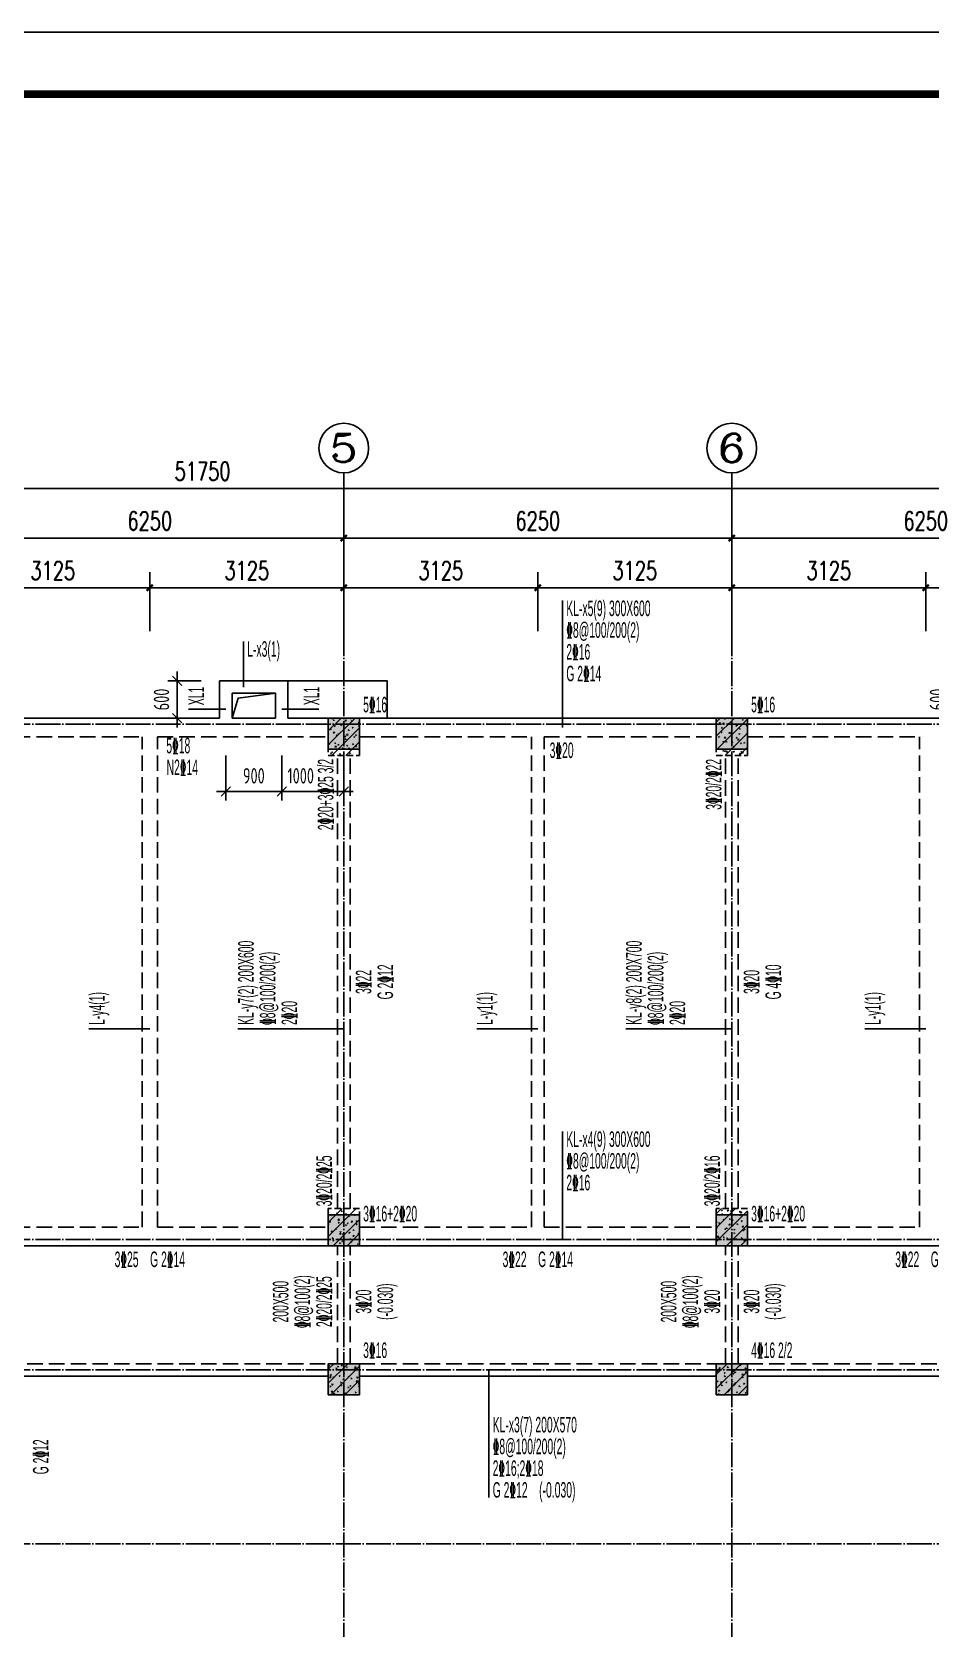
# Model space of a CAD drawing. Extents: x -441005 to 725361, y -182459 to 319313.
# Drawn here: x 318079 to 332557, y 70200 to 96050 of the extents above; entities that cross this region are included whole.
import ezdxf
from ezdxf.enums import TextEntityAlignment as Align

# ---------------------------------------------------------------- set-up
doc = ezdxf.new("R2010")
doc.units = 0
doc.header["$LTSCALE"] = 100
for name, pattern in [('DASHED', [0.75, 0.5, -0.25]), ('DASHEDX2', [1.5, 1, -0.5]), ('DOTE', [2.42, 2, -0.2, 0.02, -0.2]), ('HIDDEN', [7, 5, -2])]:
    doc.linetypes.add(name, pattern=pattern)
doc.layers.get('0').update_dxf_attribs({"linetype": 'CONTINUOUS'})
doc.layers.get('Defpoints').update_dxf_attribs({"linetype": 'CONTINUOUS'})
for name, color, linetype in [('AXIS', 3, 'CONTINUOUS'), ('AXIS_TEXT', 7, 'CONTINUOUS'), ('BEAM', 4, 'DASHED'), ('BEAM_CON', 4, 'CONTINUOUS'), ('B挑板&檐线', 6, 'CONTINUOUS'), ('COLU', 7, 'CONTINUOUS'), ('DOTE', 8, 'DOTE'), ('D洞口边线', 6, 'CONTINUOUS'), ('图框', 7, 'CONTINUOUS'), ('尺寸标注', 3, 'CONTINUOUS'), ('梁平法1', 3, 'CONTINUOUS'), ('梁平法2', 8, 'CONTINUOUS')]:
    doc.layers.add(name, color=color, linetype=linetype)
doc.styles.add('_TCH_AXIS', font='COMPLEX', dxfattribs={"bigfont": 'GBCBIG'})
doc.styles.add('_TCH_DIM_T3', font='simplex_.ttf', dxfattribs={"width": 0.705882, "bigfont": 'GBCBIG'})
doc.styles.add('COMPLEX', font='COMPLEX')
doc.styles.add('DIM_FONT', font='tssdeng.shx', dxfattribs={"width": 0.7, "bigfont": '1.shx'})
doc.styles.get("Standard").update_dxf_attribs({"font": 'tssdeng.shx', "bigfont": '1.shx'})
doc.styles.add('梁平法', font='xxxxx.shx', dxfattribs={"bigfont": 'dxfs.shx'})
doc.dimstyles.new('_TCH_ARCH&&100', dxfattribs={"dimtxt": 297.5, "dimasz": 100, "dimexe": 250, "dimexo": 300, "dimgap": 126.25, "dimtad": 1, "dimdec": 0, "dimzin": 0, "dimdsep": 46, "dimtxsty": '_TCH_DIM_T3', "dimblk": 'ARCHTICK', "dimcen": 0.09, "dimclrt": 7, "dimazin": 2, "dimtfac": 1, "dimtdec": 0, "dimtix": 1, "dimtmove": 2, "dimatfit": 3, "dimfxl": 0, "dimtolj": 1, "dimtzin": 0, "dimarcsym": 0})
doc.dimstyles.new('axis', dxfattribs={"dimtxt": 300, "dimasz": 1, "dimexe": 250, "dimexo": 300, "dimgap": 150, "dimtad": 1, "dimdec": 0, "dimzin": 0, "dimdsep": 46, "dimtxsty": 'Standard', "dimblk": '_DIMX', "dimcen": 0.09, "dimse1": 1, "dimse2": 1, "dimclrt": 7, "dimadec": 1, "dimazin": 0, "dimtfac": 1, "dimtdec": 0, "dimtix": 1, "dimtmove": 2, "dimatfit": 3, "dimfxl": 0, "dimtolj": 1, "dimtzin": 0, "dimarcsym": 0})
pattern_1 = [(50, (294850, 0), (143.45204, -12.55043), [15, -165]), (355, (294850, 0), (-27.75027, 150.43843), [12, -132]), (100.4514, (294861.95, -1.05), (115.70188, 137.8879), [12.74804, -140.22842]), (46.1842, (294850, 40), (213.4482, -33.1038), [22.5, -247.5]), (96.6356, (294867.79, 37.24), (186.93254, 194.82357), [19.12206, -210.3426]), (351.1842, (294850, 40), (186.9324, 194.8237), [18, -198]), (21, (294870, 30), (119.38141, -80.52378), [15, -165]), (326, (294870, 30), (48.66307, 145.03), [12, -132]), (71.4514, (294879.95, 23.29), (168.04453, 64.5061), [12.74804, -140.22842]), (45, (294850, 0), (-113.13708, 113.13708), [])]
pattern_2 = [(50, (294850, -100), (143.45204, -12.55043), [15, -165]), (355, (294850, -100), (-27.75027, 150.43843), [12, -132]), (100.4514, (294861.95, -101.05), (115.70188, 137.8879), [12.74804, -140.22842]), (46.1842, (294850, -60), (213.4482, -33.1038), [22.5, -247.5]), (96.6356, (294867.79, -62.76), (186.93254, 194.8236), [19.12206, -210.3426]), (351.1842, (294850, -60), (186.9324, 194.8237), [18, -198]), (21, (294870, -70), (119.38141, -80.52378), [15, -165]), (326, (294870, -70), (48.66307, 145.03), [12, -132]), (71.4514, (294879.95, -76.71), (168.04453, 64.5061), [12.74804, -140.22842]), (45, (294850, -100), (-113.1371, 113.1371), [])]

# ---------------------------------------------------------------- blocks, each defined once
blk = doc.blocks.new('A2+1_2')
at = {"layer": '图框'}
blk.add_lwpolyline([(0, 0), (89100, 0), (89100, 42000), (0, 42000)], close=True, dxfattribs=at)
at = {"layer": '图框', "const_width": 120}
blk.add_lwpolyline([(2500, 1000), (88100, 1000), (88100, 41000), (2500, 41000)], close=True, dxfattribs=at)
blk = doc.blocks.new('_AXISO')
blk.add_circle((0, 0), 0.5)
at = {"layer": 'AXIS_TEXT', "style": 'COMPLEX', "width": 1.041667}
blk.add_attdef('A', text='', height=0.56, dxfattribs=at).set_placement((-0.25, -0.28), (0.25, -0.28), align=Align.FIT)
blk = doc.blocks.new('_ArchTick')
at = {"color": 0, "linetype": 'ByBlock', "const_width": 0.4}
blk.add_lwpolyline([(-0.5, -0.5), (0.5, 0.5)], dxfattribs=at)
blk = doc.blocks.new('*D2545')
at = {"layer": 'AXIS', "color": 0, "lineweight": -2}
for p, q in [((316850, 86400), (316850, 88150)), ((323100, 86400), (323100, 88150)), ((316850, 87900), (323100, 87900))]:
    blk.add_line(p, q, dxfattribs=at)
at = {"layer": 'Defpoints', "color": 0}
for p in [(323100, 87900), (316850, 86400), (323100, 86400)]:
    blk.add_point(p, dxfattribs=at)
at = {"layer": 'AXIS', "color": 0, "lineweight": -2, "xscale": 100, "yscale": 100, "zscale": 100, "rotation": 180}
blk.add_blockref('_ArchTick', (316850, 87900), dxfattribs=at)
at = {"layer": 'AXIS', "color": 0, "lineweight": -2, "xscale": 100, "yscale": 100, "zscale": 100}
blk.add_blockref('_ArchTick', (323100, 87900), dxfattribs=at)
at = {"layer": 'AXIS', "color": 7, "insert": (319975, 88176), "char_height": 297.5, "attachment_point": 5, "style": '_TCH_DIM_T3'}
blk.add_mtext('\\A1;6250', dxfattribs=at)
blk = doc.blocks.new('*D2546')
at = {"layer": 'AXIS', "color": 0, "lineweight": -2}
for p, q in [((323100, 86400), (323100, 88150)), ((329350, 86400), (329350, 88150)), ((323100, 87900), (329350, 87900))]:
    blk.add_line(p, q, dxfattribs=at)
at = {"layer": 'Defpoints', "color": 0}
for p in [(329350, 87900), (323100, 86400), (329350, 86400)]:
    blk.add_point(p, dxfattribs=at)
at = {"layer": 'AXIS', "color": 0, "lineweight": -2, "xscale": 100, "yscale": 100, "zscale": 100, "rotation": 180}
blk.add_blockref('_ArchTick', (323100, 87900), dxfattribs=at)
at = {"layer": 'AXIS', "color": 0, "lineweight": -2, "xscale": 100, "yscale": 100, "zscale": 100}
blk.add_blockref('_ArchTick', (329350, 87900), dxfattribs=at)
at = {"layer": 'AXIS', "color": 7, "insert": (326225, 88176), "char_height": 297.5, "attachment_point": 5, "style": '_TCH_DIM_T3'}
blk.add_mtext('\\A1;6250', dxfattribs=at)
blk = doc.blocks.new('*D2547')
at = {"layer": 'AXIS', "color": 0, "lineweight": -2}
for p, q in [((329350, 86400), (329350, 88150)), ((335600, 86400), (335600, 88150)), ((329350, 87900), (335600, 87900))]:
    blk.add_line(p, q, dxfattribs=at)
at = {"layer": 'Defpoints', "color": 0}
for p in [(335600, 87900), (329350, 86400), (335600, 86400)]:
    blk.add_point(p, dxfattribs=at)
at = {"layer": 'AXIS', "color": 0, "lineweight": -2, "xscale": 100, "yscale": 100, "zscale": 100, "rotation": 180}
blk.add_blockref('_ArchTick', (329350, 87900), dxfattribs=at)
at = {"layer": 'AXIS', "color": 0, "lineweight": -2, "xscale": 100, "yscale": 100, "zscale": 100}
blk.add_blockref('_ArchTick', (335600, 87900), dxfattribs=at)
at = {"layer": 'AXIS', "color": 7, "insert": (332475, 88176), "char_height": 297.5, "attachment_point": 5, "style": '_TCH_DIM_T3'}
blk.add_mtext('\\A1;6250', dxfattribs=at)
blk = doc.blocks.new('*D2549')
at = {"layer": 'AXIS', "color": 0, "lineweight": -2}
for p, q in [((294950, 86400), (294950, 88950)), ((346700, 86400), (346700, 88950)), ((294950, 88700), (346700, 88700))]:
    blk.add_line(p, q, dxfattribs=at)
at = {"layer": 'Defpoints', "color": 0}
for p in [(346700, 88700), (294950, 86400), (346700, 86400)]:
    blk.add_point(p, dxfattribs=at)
at = {"layer": 'AXIS', "color": 0, "lineweight": -2, "xscale": 100, "yscale": 100, "zscale": 100, "rotation": 180}
blk.add_blockref('_ArchTick', (294950, 88700), dxfattribs=at)
at = {"layer": 'AXIS', "color": 0, "lineweight": -2, "xscale": 100, "yscale": 100, "zscale": 100}
blk.add_blockref('_ArchTick', (346700, 88700), dxfattribs=at)
at = {"layer": 'AXIS', "color": 7, "insert": (320825, 88976), "char_height": 297.5, "attachment_point": 5, "style": '_TCH_DIM_T3'}
blk.add_mtext('\\A1;51750', dxfattribs=at)
blk = doc.blocks.new('*D2555')
at = {"layer": 'AXIS', "color": 0, "lineweight": -2}
for p, q in [((316850, 86400), (316850, 87350)), ((319975, 86400), (319975, 87350)), ((316850, 87100), (319975, 87100))]:
    blk.add_line(p, q, dxfattribs=at)
at = {"layer": 'Defpoints', "color": 0}
for p in [(319975, 87100), (316850, 86400), (319975, 86400)]:
    blk.add_point(p, dxfattribs=at)
at = {"layer": 'AXIS', "color": 0, "lineweight": -2, "xscale": 100, "yscale": 100, "zscale": 100, "rotation": 180}
blk.add_blockref('_ArchTick', (316850, 87100), dxfattribs=at)
at = {"layer": 'AXIS', "color": 0, "lineweight": -2, "xscale": 100, "yscale": 100, "zscale": 100}
blk.add_blockref('_ArchTick', (319975, 87100), dxfattribs=at)
at = {"layer": 'AXIS', "color": 7, "insert": (318412, 87376), "char_height": 297.5, "attachment_point": 5, "style": '_TCH_DIM_T3'}
blk.add_mtext('\\A1;3125', dxfattribs=at)
blk = doc.blocks.new('*D2556')
at = {"layer": 'AXIS', "color": 0, "lineweight": -2}
for p, q in [((319975, 86400), (319975, 87350)), ((323100, 86400), (323100, 87350)), ((319975, 87100), (323100, 87100))]:
    blk.add_line(p, q, dxfattribs=at)
at = {"layer": 'Defpoints', "color": 0}
for p in [(323100, 87100), (319975, 86400), (323100, 86400)]:
    blk.add_point(p, dxfattribs=at)
at = {"layer": 'AXIS', "color": 0, "lineweight": -2, "xscale": 100, "yscale": 100, "zscale": 100, "rotation": 180}
blk.add_blockref('_ArchTick', (319975, 87100), dxfattribs=at)
at = {"layer": 'AXIS', "color": 0, "lineweight": -2, "xscale": 100, "yscale": 100, "zscale": 100}
blk.add_blockref('_ArchTick', (323100, 87100), dxfattribs=at)
at = {"layer": 'AXIS', "color": 7, "insert": (321537, 87376), "char_height": 297.5, "attachment_point": 5, "style": '_TCH_DIM_T3'}
blk.add_mtext('\\A1;3125', dxfattribs=at)
blk = doc.blocks.new('*D2557')
at = {"layer": 'AXIS', "color": 0, "lineweight": -2}
for p, q in [((323100, 86400), (323100, 87350)), ((326225, 86400), (326225, 87350)), ((323100, 87100), (326225, 87100))]:
    blk.add_line(p, q, dxfattribs=at)
at = {"layer": 'Defpoints', "color": 0}
for p in [(326225, 87100), (323100, 86400), (326225, 86400)]:
    blk.add_point(p, dxfattribs=at)
at = {"layer": 'AXIS', "color": 0, "lineweight": -2, "xscale": 100, "yscale": 100, "zscale": 100, "rotation": 180}
blk.add_blockref('_ArchTick', (323100, 87100), dxfattribs=at)
at = {"layer": 'AXIS', "color": 0, "lineweight": -2, "xscale": 100, "yscale": 100, "zscale": 100}
blk.add_blockref('_ArchTick', (326225, 87100), dxfattribs=at)
at = {"layer": 'AXIS', "color": 7, "insert": (324662, 87376), "char_height": 297.5, "attachment_point": 5, "style": '_TCH_DIM_T3'}
blk.add_mtext('\\A1;3125', dxfattribs=at)
blk = doc.blocks.new('*D2558')
at = {"layer": 'AXIS', "color": 0, "lineweight": -2}
for p, q in [((326225, 86400), (326225, 87350)), ((329350, 86400), (329350, 87350)), ((326225, 87100), (329350, 87100))]:
    blk.add_line(p, q, dxfattribs=at)
at = {"layer": 'Defpoints', "color": 0}
for p in [(329350, 87100), (326225, 86400), (329350, 86400)]:
    blk.add_point(p, dxfattribs=at)
at = {"layer": 'AXIS', "color": 0, "lineweight": -2, "xscale": 100, "yscale": 100, "zscale": 100, "rotation": 180}
blk.add_blockref('_ArchTick', (326225, 87100), dxfattribs=at)
at = {"layer": 'AXIS', "color": 0, "lineweight": -2, "xscale": 100, "yscale": 100, "zscale": 100}
blk.add_blockref('_ArchTick', (329350, 87100), dxfattribs=at)
at = {"layer": 'AXIS', "color": 7, "insert": (327787, 87376), "char_height": 297.5, "attachment_point": 5, "style": '_TCH_DIM_T3'}
blk.add_mtext('\\A1;3125', dxfattribs=at)
blk = doc.blocks.new('*D2559')
at = {"layer": 'AXIS', "color": 0, "lineweight": -2}
for p, q in [((329350, 86400), (329350, 87350)), ((332475, 86400), (332475, 87350)), ((329350, 87100), (332475, 87100))]:
    blk.add_line(p, q, dxfattribs=at)
at = {"layer": 'Defpoints', "color": 0}
for p in [(332475, 87100), (329350, 86400), (332475, 86400)]:
    blk.add_point(p, dxfattribs=at)
at = {"layer": 'AXIS', "color": 0, "lineweight": -2, "xscale": 100, "yscale": 100, "zscale": 100, "rotation": 180}
blk.add_blockref('_ArchTick', (329350, 87100), dxfattribs=at)
at = {"layer": 'AXIS', "color": 0, "lineweight": -2, "xscale": 100, "yscale": 100, "zscale": 100}
blk.add_blockref('_ArchTick', (332475, 87100), dxfattribs=at)
at = {"layer": 'AXIS', "color": 7, "insert": (330912, 87376), "char_height": 297.5, "attachment_point": 5, "style": '_TCH_DIM_T3'}
blk.add_mtext('\\A1;3125', dxfattribs=at)
blk = doc.blocks.new('*D2560')
at = {"layer": 'AXIS', "color": 0, "lineweight": -2}
for p, q in [((332475, 86400), (332475, 87350)), ((335600, 86400), (335600, 87350)), ((332475, 87100), (335600, 87100))]:
    blk.add_line(p, q, dxfattribs=at)
at = {"layer": 'Defpoints', "color": 0}
for p in [(335600, 87100), (332475, 86400), (335600, 86400)]:
    blk.add_point(p, dxfattribs=at)
at = {"layer": 'AXIS', "color": 0, "lineweight": -2, "xscale": 100, "yscale": 100, "zscale": 100, "rotation": 180}
blk.add_blockref('_ArchTick', (332475, 87100), dxfattribs=at)
at = {"layer": 'AXIS', "color": 0, "lineweight": -2, "xscale": 100, "yscale": 100, "zscale": 100}
blk.add_blockref('_ArchTick', (335600, 87100), dxfattribs=at)
at = {"layer": 'AXIS', "color": 7, "insert": (334037, 87376), "char_height": 297.5, "attachment_point": 5, "style": '_TCH_DIM_T3'}
blk.add_mtext('\\A1;3125', dxfattribs=at)
blk = doc.blocks.new('A$C60D8058F')
at = {"layer": 'COLU'}
for points in [[(28500, -500), (28500, 0), (28000, 0), (28000, -500)], [(34750, -500), (34750, 0), (34250, 0), (34250, -500)], [(28500, -8500), (28500, -8000), (28000, -8000), (28000, -8500)], [(34750, -8500), (34750, -8000), (34250, -8000), (34250, -8500)], [(28500, -10900), (28500, -10400), (28000, -10400), (28000, -10900)], [(34750, -10900), (34750, -10400), (34250, -10400), (34250, -10900)]]:
    blk.add_hatch(color=251, dxfattribs=at).paths.add_polyline_path(points)
for points in [[(28500, -500), (28500, 0), (28000, 0), (28000, -500)], [(34750, -500), (34750, 0), (34250, 0), (34250, -500)], [(28500, -8500), (28500, -8000), (28000, -8000), (28000, -8500)], [(34750, -8500), (34750, -8000), (34250, -8000), (34250, -8500)], [(28500, -10900), (28500, -10400), (28000, -10400), (28000, -10900)], [(34750, -10900), (34750, -10400), (34250, -10400), (34250, -10900)]]:
    blk.add_lwpolyline(points, close=True, dxfattribs=at)
blk = doc.blocks.new('_OBLIQUE')
at = {"color": 0, "linetype": 'ByBlock'}
blk.add_line((-0.5, -0.5), (0.5, 0.5), dxfattribs=at)
blk = doc.blocks.new('*D2974')
at = {"layer": 'Defpoints', "color": 0}
for p in [(321200, 84700), (322100, 84700), (321200, 83820)]:
    blk.add_point(p, dxfattribs=at)
at = {"layer": '尺寸标注', "color": 0, "lineweight": -2}
for p, q in [((321200, 84400), (321200, 83670)), ((322100, 84400), (322100, 83670)), ((322250, 83820), (321050, 83820))]:
    blk.add_line(p, q, dxfattribs=at)
at = {"layer": '尺寸标注', "color": 0, "lineweight": -2, "xscale": 150, "yscale": 150, "zscale": 150, "rotation": 180}
blk.add_blockref('_OBLIQUE', (321200, 83820), dxfattribs=at)
at = {"layer": '尺寸标注', "color": 0, "lineweight": -2, "xscale": 150, "yscale": 150, "zscale": 150}
blk.add_blockref('_OBLIQUE', (322100, 83820), dxfattribs=at)
at = {"layer": '尺寸标注', "color": 7, "insert": (321650, 84070), "char_height": 250, "attachment_point": 5, "style": 'DIM_FONT'}
blk.add_mtext('\\A1;900', dxfattribs=at)
blk = doc.blocks.new('_DIMX')
blk.add_line((-150, 0), (150, 0))
at = {"const_width": 50}
blk.add_lwpolyline([(-70, -70), (70, 70)], dxfattribs=at)
blk = doc.blocks.new('*D2975')
at = {"layer": 'Defpoints', "color": 0}
for p in [(321100, 85600), (320413, 85000), (321100, 85000)]:
    blk.add_point(p, dxfattribs=at)
at = {"layer": '尺寸标注', "color": 0, "lineweight": -2}
for p, q in [((320800, 85600), (320263, 85600)), ((320413, 85600), (320413, 85750)), ((320413, 85600), (320413, 85000)), ((320800, 85000), (320263, 85000)), ((320413, 85000), (320413, 84850))]:
    blk.add_line(p, q, dxfattribs=at)
at = {"layer": '尺寸标注', "color": 0, "lineweight": -2, "xscale": 150, "yscale": 150, "zscale": 150}
for p, rotation in [((320413, 85600), 270), ((320413, 85000), 90)]:
    blk.add_blockref('_OBLIQUE', p, dxfattribs=dict(at, rotation=rotation))
at = {"layer": '尺寸标注', "color": 7, "insert": (320163, 85300), "char_height": 250, "attachment_point": 5, "rotation": 90, "style": 'DIM_FONT'}
blk.add_mtext('\\A1;600', dxfattribs=at)
blk = doc.blocks.new('*D2977')
at = {"layer": 'Defpoints', "color": 0}
for p in [(333600, 85600), (332913, 85000), (333600, 85000)]:
    blk.add_point(p, dxfattribs=at)
at = {"layer": '尺寸标注', "color": 0, "lineweight": -2}
for p, q in [((333300, 85600), (332763, 85600)), ((332913, 85600), (332913, 85750)), ((332913, 85600), (332913, 85000)), ((333300, 85000), (332763, 85000)), ((332913, 85000), (332913, 84850))]:
    blk.add_line(p, q, dxfattribs=at)
at = {"layer": '尺寸标注', "color": 0, "lineweight": -2, "xscale": 150, "yscale": 150, "zscale": 150}
for p, rotation in [((332913, 85600), 270), ((332913, 85000), 90)]:
    blk.add_blockref('_OBLIQUE', p, dxfattribs=dict(at, rotation=rotation))
at = {"layer": '尺寸标注', "color": 7, "insert": (332663, 85300), "char_height": 250, "attachment_point": 5, "rotation": 90, "style": 'DIM_FONT'}
blk.add_mtext('\\A1;600', dxfattribs=at)
blk = doc.blocks.new('*D2978')
at = {"layer": 'Defpoints', "color": 0}
for p in [(322100, 84700), (323100, 84700), (322100, 83820)]:
    blk.add_point(p, dxfattribs=at)
at = {"layer": '尺寸标注', "color": 0, "lineweight": -2}
for p, q in [((322100, 84400), (322100, 83670)), ((323100, 84400), (323100, 83670)), ((323250, 83820), (321950, 83820))]:
    blk.add_line(p, q, dxfattribs=at)
at = {"layer": '尺寸标注', "color": 0, "lineweight": -2, "xscale": 150, "yscale": 150, "zscale": 150, "rotation": 180}
blk.add_blockref('_OBLIQUE', (322100, 83820), dxfattribs=at)
at = {"layer": '尺寸标注', "color": 0, "lineweight": -2, "xscale": 150, "yscale": 150, "zscale": 150}
blk.add_blockref('_OBLIQUE', (323100, 83820), dxfattribs=at)
at = {"layer": '尺寸标注', "color": 7, "insert": (322406, 84070), "char_height": 250, "attachment_point": 5, "style": 'DIM_FONT'}
blk.add_mtext('\\A1;1000', dxfattribs=at)

msp = doc.modelspace()

# ---------------------------------------------------------------- hatches: boundary and pattern name
at = {"layer": 'COLU'}
h = msp.add_hatch(dxfattribs=at)
h.set_pattern_fill('ARMOREDW', color=251, scale=20, style=0)
h.set_pattern_definition(pattern_1)
h.paths.add_polyline_path([(323350, 84400), (323350, 85000), (322850, 85000), (322850, 84400)])
h = msp.add_hatch(dxfattribs=at)
h.set_pattern_fill('ARMOREDW', color=251, scale=20, style=0)
h.set_pattern_definition(pattern_1)
h.paths.add_polyline_path([(329600, 84400), (329600, 85000), (329100, 85000), (329100, 84400)])
h = msp.add_hatch(dxfattribs=at)
h.set_pattern_fill('ARMOREDW', color=251, scale=20, style=0)
h.set_pattern_definition(pattern_1)
h.paths.add_polyline_path([(323350, 76500), (323350, 77100), (322850, 77100), (322850, 76500)])
h = msp.add_hatch(dxfattribs=at)
h.set_pattern_fill('ARMOREDW', color=251, scale=20, style=0)
h.set_pattern_definition(pattern_1)
h.paths.add_polyline_path([(329600, 76500), (329600, 77100), (329100, 77100), (329100, 76500)])
h = msp.add_hatch(dxfattribs=at)
h.set_pattern_fill('ARMOREDW', color=251, scale=20, style=0)
h.set_pattern_definition(pattern_2)
h.paths.add_polyline_path([(323350, 74100), (323350, 74600), (322850, 74600), (322850, 74100)])
h = msp.add_hatch(dxfattribs=at)
h.set_pattern_fill('ARMOREDW', color=251, scale=20, style=0)
h.set_pattern_definition(pattern_2)
h.paths.add_polyline_path([(329600, 74100), (329600, 74600), (329100, 74600), (329100, 74100)])

# ---------------------------------------------------------------- linework, layer by layer
at = {"layer": 'AXIS'}
for p, q in [((323100, 86400), (323100, 88950)), ((329350, 86400), (329350, 88950))]:
    msp.add_line(p, q, dxfattribs=at)
at = {"layer": 'BEAM', "linetype": 'HIDDEN', "ltscale": 0.5}
for p, q in [((317100, 84700), (319850, 84700)), ((319850, 76800), (319850, 84700)), ((320100, 84700), (322850, 84700)), ((320100, 76800), (320100, 84700)), ((323350, 84700), (326125, 84700)), ((326125, 76800), (326125, 84700)), ((326325, 84700), (329100, 84700)), ((326325, 76800), (326325, 84700)), ((329600, 84700), (332375, 84700)), ((332375, 76800), (332375, 84700)), ((323000, 77100), (323000, 84400)), ((323200, 77100), (323200, 84400)), ((329250, 77100), (329250, 84400)), ((329450, 77100), (329450, 84400)), ((317100, 76800), (319850, 76800)), ((320100, 76800), (322850, 76800)), ((323350, 76800), (326125, 76800)), ((326325, 76800), (329100, 76800)), ((329600, 76800), (332375, 76800)), ((323000, 74600), (323000, 76500)), ((323200, 74600), (323200, 76500)), ((329250, 74600), (329250, 76500)), ((329450, 74600), (329450, 76500)), ((316950, 74600), (322850, 74600)), ((323350, 74600), (329100, 74600)), ((329600, 74600), (335500, 74600))]:
    msp.add_line(p, q, dxfattribs=at)
at = {"layer": 'BEAM_CON'}
for p, q in [((321100, 85600), (322200, 85600)), ((321100, 85600), (321100, 85000)), ((322200, 85000), (322200, 85600)), ((321300, 85400), (322000, 85400)), ((321300, 85400), (321300, 85000)), ((322000, 85000), (322000, 85400)), ((317100, 85000), (321100, 85000)), ((321300, 85000), (322000, 85000)), ((322200, 85000), (322850, 85000)), ((323350, 85000), (329100, 85000)), ((329600, 85000), (333600, 85000)), ((317100, 76500), (322850, 76500)), ((323350, 76500), (329100, 76500)), ((329600, 76500), (335500, 76500)), ((316950, 74400), (322850, 74400)), ((323350, 74400), (329100, 74400)), ((329600, 74400), (335500, 74400))]:
    msp.add_line(p, q, dxfattribs=at)
at = {"layer": 'B挑板&檐线'}
msp.add_lwpolyline([(322200, 85000), (322200, 85600), (323800, 85600), (323800, 85000)], dxfattribs=at)
at = {"layer": 'COLU', "linetype": 'DASHEDX2'}
for points in [[(323350, 84400), (323350, 85000), (322850, 85000), (322850, 84400)], [(329600, 84400), (329600, 85000), (329100, 85000), (329100, 84400)], [(323350, 76500), (323350, 77100), (322850, 77100), (322850, 76500)], [(329600, 76500), (329600, 77100), (329100, 77100), (329100, 76500)], [(323350, 74100), (323350, 74600), (322850, 74600), (322850, 74100)], [(329600, 74100), (329600, 74600), (329100, 74600), (329100, 74100)]]:
    msp.add_lwpolyline(points, close=True, dxfattribs=at)
at = {"layer": 'DOTE', "ltscale": 2}
for p, q in [((323100, 86400), (323100, 70200)), ((329350, 86400), (329350, 70200)), ((293450, 84900), (348200, 84900)), ((293450, 76600), (348200, 76600)), ((293450, 74500), (348200, 74500)), ((293450, 71700), (348200, 71700))]:
    msp.add_line(p, q, dxfattribs=at)
at = {"layer": 'D洞口边线'}
msp.add_lwpolyline([(321300, 85000), (321395.8, 85320.8), (322000, 85400)], dxfattribs=at)
at = {"layer": '梁平法1'}
for p, q in [((326623.5, 84850), (326623.5, 86892.5)), ((326623.5, 76600), (326623.5, 78342.5)), ((325437.6, 74500), (325437.6, 72445.2))]:
    msp.add_line(p, q, dxfattribs=at)
at = {"layer": '梁平法2', "color": 6}
for p, q in [((321481.4, 86234.4), (321481.4, 85500)), ((320600, 85144.8), (321200, 85144.8)), ((322700, 85144.8), (322100, 85144.8)), ((318995.2, 79996.6), (319975, 79996.6)), ((321395.2, 79996.6), (323100, 79996.6)), ((325245.2, 79996.6), (326225, 79996.6)), ((327645.2, 79996.6), (329350, 79996.6)), ((331495.2, 79996.6), (332475, 79996.6))]:
    msp.add_line(p, q, dxfattribs=at)

# ---------------------------------------------------------------- block references
msp.add_blockref('A2+1_2', (284450, 54050))
at = {"layer": 'AXIS'}
ref = msp.add_blockref('_AXISO', (323100, 89350), dxfattribs=dict(at, xscale=800, yscale=800, zscale=800))
ref.add_attrib('A', '5', dxfattribs={"layer": 'AXIS_TEXT', "height": 452.5, "style": '_TCH_AXIS', "width": 1.5}).set_placement((322873.7, 89123.7), (323326.3, 89123.7), align=Align.FIT)
ref = msp.add_blockref('_AXISO', (329350, 89350), dxfattribs=dict(at, xscale=800, yscale=800, zscale=800))
ref.add_attrib('A', '6', dxfattribs={"layer": 'AXIS_TEXT', "height": 452.5, "style": '_TCH_AXIS', "width": 1.5}).set_placement((329123.7, 89123.7), (329576.3, 89123.7), align=Align.FIT)
at = {"layer": 'COLU'}
msp.add_blockref('A$C60D8058F', (294850, 85000), dxfattribs=at)

# ---------------------------------------------------------------- texts
at = {"layer": '梁平法1', "style": '梁平法', "width": 0.5}
for s, p in [('KL-x5(9) 300X600', (326684.1, 86642.9)), ('%%1328@100/200(2)', (326684.1, 86292.9)), ('2%%13216', (326684.1, 85942.9)), ('G 2%%13214', (326684.1, 85592.9)), ('5%%13216', (323411.6, 85092.8)), ('5%%13216', (329661.6, 85092.8)), ('KL-x4(9) 300X600', (326684.1, 78092.9)), ('%%1328@100/200(2)', (326684.1, 77742.9)), ('2%%13216', (326684.1, 77392.9)), ('3%%13216+2%%13220', (323411.6, 76892.8)), ('3%%13216+2%%13220', (329661.6, 76892.8)), ('3%%13216', (323411.6, 74692.8)), ('4%%13216 2/2', (329661.6, 74692.8)), ('KL-x3(7) 200X570', (325498.2, 73493.4)), ('%%1328@100/200(2)', (325498.2, 73143.4)), ('2%%13216;2%%13218', (325498.2, 72793.4)), ('G 2%%13212    (-0.030)', (325498.2, 72443.4))]:
    msp.add_text(s, height=250, dxfattribs=at).set_placement(p)
msp.add_text('5%%13218', height=250, rotation=360, dxfattribs=at).set_placement((320433.6, 84357.2), align=Align.BOTTOM_CENTER)
for s, p in [('3%%13220', (326608.6, 84357.2)), ('3%%13225    G 2%%13214', (319975, 76157.2)), ('3%%13222    G 2%%13214', (326225, 76157.2)), ('3%%13222    G 2%%13214', (332550, 76157.2))]:
    msp.add_text(s, height=250, rotation=360, dxfattribs=at).set_placement(p, align=Align.CENTER)
msp.add_text('N2%%13214', height=250, dxfattribs=at).set_placement((320498.1, 84007.2), align=Align.BOTTOM_CENTER)
at = {"layer": '梁平法2', "color": 6, "style": '梁平法', "width": 0.5}
msp.add_text('L-x3(1)', height=250, dxfattribs=at).set_placement((321543.9, 85988))
for s, p in [('XL1', (320846.5, 85207.3)), ('XL1', (322703.5, 85207.3)), ('KL-y7(2) 200X600', (321647.8, 80057.3)), ('%%1328@100/200(2)', (321997.8, 80057.3)), ('KL-y8(2) 200X700', (327897.8, 80057.3)), ('%%1328@100/200(2)', (328247.8, 80057.3)), ('L-y4(1)', (319247.8, 80057.3)), ('2%%13220', (322347.8, 80057.3)), ('L-y1(1)', (325497.8, 80057.3)), ('2%%13220', (328597.8, 80057.3)), ('L-y1(1)', (331747.8, 80057.3)), ('3%%13220/2%%13225', (322907.2, 77136)), ('3%%13220/2%%13216', (329157.2, 77136))]:
    msp.add_text(s, height=250, rotation=90, dxfattribs=at).set_placement(p)
for s, p in [('2%%13220+3%%13225 3/2', (322932.2, 84341.7)), ('3%%13220/2%%13222', (329182.2, 84341.7))]:
    msp.add_text(s, height=250, rotation=90, dxfattribs=at).set_placement(p, align=Align.RIGHT)
for s, p in [('3%%13222', (323542.8, 80750)), ('G 2%%13212', (323892.8, 80750)), ('3%%13220', (329792.8, 80750)), ('G 4%%13210', (330142.8, 80750)), ('%%1328@100(2)', (322557.2, 75600)), ('2%%13220/2%%13225', (322907.2, 75600)), ('%%1328@100(2)', (328807.2, 75600)), ('200X500', (322207.2, 75600)), ('3%%13220', (323542.8, 75600)), ('(-0.030)', (323892.8, 75600)), ('200X500', (328457.2, 75600)), ('3%%13220', (329157.2, 75600)), ('3%%13220', (329792.8, 75600)), ('(-0.030)', (330142.8, 75600)), ('G 2%%13212', (318342.8, 73100))]:
    msp.add_text(s, height=250, rotation=90, dxfattribs=at).set_placement(p, align=Align.CENTER)

# ---------------------------------------------------------------- dimensions: what is measured, and where the dimension line sits
at = {"layer": 'AXIS'}
for p1, p2, distance, picture, middle in [((294950, 86400), (346700, 86400), 2300, '*D2549', (320825, 88976.4)), ((316850, 86400), (323100, 86400), 1500, '*D2545', (319975, 88176.4)), ((323100, 86400), (329350, 86400), 1500, '*D2546', (326225, 88176.4)), ((329350, 86400), (335600, 86400), 1500, '*D2547', (332475, 88176.4)), ((316850, 86400), (319975, 86400), 700, '*D2555', (318412.5, 87376.4)), ((319975, 86400), (323100, 86400), 700, '*D2556', (321537.5, 87376.4)), ((323100, 86400), (326225, 86400), 700, '*D2557', (324662.5, 87376.4)), ((326225, 86400), (329350, 86400), 700, '*D2558', (327787.5, 87376.4)), ((329350, 86400), (332475, 86400), 700, '*D2559', (330912.5, 87376.4)), ((332475, 86400), (335600, 86400), 700, '*D2560', (334037.5, 87376.4))]:
    dim = msp.add_aligned_dim(p1=p1, p2=p2, distance=distance, dimstyle='_TCH_ARCH&&100', override={"dimexo": 0}, dxfattribs=at)
    dim.commit()
    dim.dimension.update_dxf_attribs({"geometry": picture, "text_midpoint": middle})
at = {"layer": '尺寸标注'}
for base, p1, p2, picture, middle in [((320413.2, 85000), (321100, 85600), (321100, 85000), '*D2975', (320163.2, 85300)), ((332913.2, 85000), (333600, 85600), (333600, 85000), '*D2977', (332663.2, 85300))]:
    dim = msp.add_linear_dim(base=base, p1=p1, p2=p2, angle=90, dimstyle='axis', override={"dimtxt": 250, "dimasz": 150, "dimexe": 150, "dimgap": 125, "dimtxsty": 'DIM_FONT', "dimblk1": 'OBLIQUE', "dimblk2": 'OBLIQUE', "dimsah": 1, "dimdle": 150, "dimse1": 0, "dimse2": 0}, dxfattribs=at)
    dim.commit()
    dim.dimension.update_dxf_attribs({"geometry": picture, "text_midpoint": middle})
dim = msp.add_linear_dim(base=(321200, 83820.4), p1=(322100, 84700), p2=(321200, 84700), dimstyle='axis', override={"dimtxt": 250, "dimasz": 150, "dimexe": 150, "dimgap": 125, "dimtxsty": 'DIM_FONT', "dimblk1": 'OBLIQUE', "dimblk2": 'OBLIQUE', "dimsah": 1, "dimdle": 150, "dimse1": 0, "dimse2": 0}, dxfattribs=at)
dim.commit()
dim.dimension.update_dxf_attribs({"geometry": '*D2974', "text_midpoint": (321650, 84070.4)})
dim = msp.add_linear_dim(base=(322100, 83820.4), p1=(323100, 84700), p2=(322100, 84700), dimstyle='axis', override={"dimtxt": 250, "dimasz": 150, "dimexe": 150, "dimgap": 125, "dimtxsty": 'DIM_FONT', "dimblk1": 'OBLIQUE', "dimblk2": 'OBLIQUE', "dimsah": 1, "dimdle": 150, "dimse1": 0, "dimse2": 0}, dxfattribs=at)
dim.commit()
dim.dimension.update_dxf_attribs({"geometry": '*D2978', "text_midpoint": (322405.5, 84070.4), "dimtype": 160})

doc.saveas('drawing.dxf')
